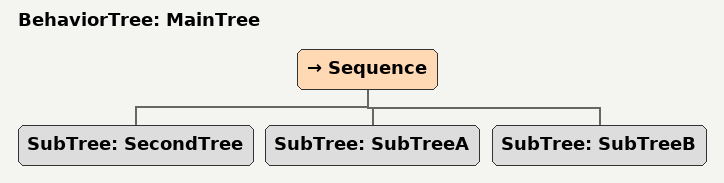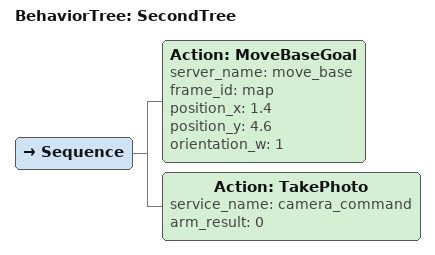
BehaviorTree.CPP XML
<root main_tree_to_execute="MainTree">
    <include path="/home/agx-ppn/turtlebot3_ws/src/my_robot_planner/BehaviorTree/BehaviorTree.ROS/config/sub_tree_a.xml" />
    <include path="/home/agx-ppn/turtlebot3_ws/src/my_robot_planner/BehaviorTree/BehaviorTree.ROS/config/sub_tree_b.xml" />

    <BehaviorTree ID="MainTree">
        <Sequence>

            <SubTree ID="SecondTree" />
            <SubTree ID="SubTreeA" />
            <SubTree ID="SubTreeB" />
        </Sequence>
    </BehaviorTree>

    <BehaviorTree ID="SecondTree">
        <Sequence>

            <Action ID = "MoveBaseGoal" server_name="move_base"
                        frame_id = "map"
                        position_x = "1.4"
                        position_y = "4.6"
                        orientation_w = "1"/>

            <Action ID ="TakePhoto" service_name = "camera_command"
                                  arm_result = "0" />
        </Sequence>
    </BehaviorTree>
</root>
